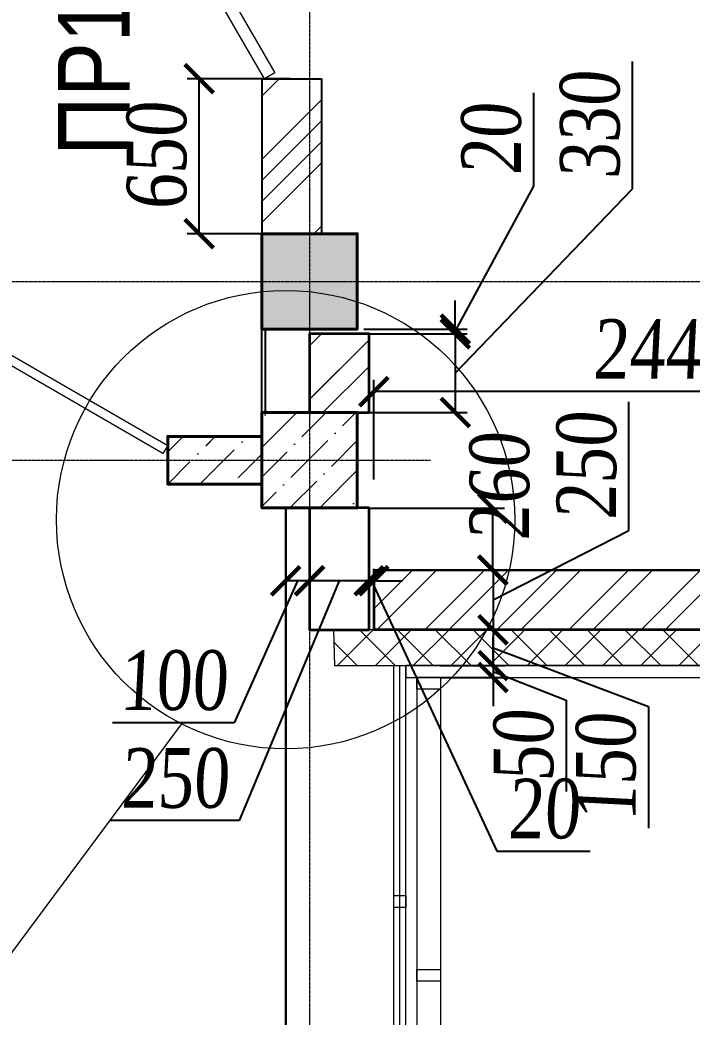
# Model space of a CAD drawing. Header units: inches. Extents: x -407541 to 6688123, y -998590 to 1205599.
# Drawn here: x 97189 to 100008, y 216053 to 220234 of the extents above; entities that cross this region are included whole.
import ezdxf

# ---------------------------------------------------------------- set-up
doc = ezdxf.new("R2010")
doc.units = ezdxf.units.IN
doc.header["$MEASUREMENT"] = 0
doc.linetypes.add('ACAD_ISO04W100', pattern=[30, 24, -3, 0, -3])
for name, color, linetype, lineweight in [('ВЕНТ фасад', 230, 'Continuous', 9), ('ВИТРАЖ', 145, 'Continuous', 9), ('двери', 123, 'Continuous', 13), ('КИРПИЧ', 30, 'Continuous', 35), ('МОНОЛИТ', 5, 'Continuous', 40), ('Оси', 254, 'ACAD_ISO04W100', 5), ('ПЕРЕГОРОДКА', 7, 'Continuous', 25), ('Перемычки', 21, 'Continuous', 13), ('размер внутр', 142, 'Continuous', 5), ('расстекловкаа', 155, 'Continuous', 5), ('Стенаgg', 7, 'Continuous', 13), ('Текст_узлы', 66, 'Continuous', 13), ('УТЕПЛИТЕЛЬ', 92, 'Continuous', 9), ('Цоколь', 21, 'Continuous', 30), ('Штриховка', 7, 'Continuous', 9), ('ШТРИХОВКА КИРПИЧ', 30, 'Continuous', 9), ('ШТРИХОВКА МОНОЛИТ', 5, 'Continuous', 15)]:
    doc.layers.add(name, color=color, linetype=linetype, lineweight=lineweight)
doc.styles.get("Standard").update_dxf_attribs({"font": 'arial.ttf'})
doc.styles.add('STYLE2', font='times.ttf', dxfattribs={"width": 0.8, "oblique": 3})
doc.dimstyles.new('vnytren', dxfattribs={"dimtxt": 250, "dimasz": 120, "dimexe": 50, "dimexo": 0, "dimgap": 50, "dimtad": 1, "dimdec": 0, "dimzin": 0, "dimdsep": 46, "dimtxsty": 'STYLE2', "dimblk": 'ARCHTICK', "dimcen": 0, "dimadec": 0, "dimazin": 0, "dimtfac": 1, "dimtdec": 0, "dimtmove": 1, "dimatfit": 2, "dimldrblk": 'DOT', "dimfxl": 1, "dimtolj": 1, "dimtzin": 0, "dimarcsym": 0})

# ---------------------------------------------------------------- blocks, each defined once
blk = doc.blocks.new('DOOR910')
at = {"layer": 'двери'}
for p, q in [((6780603.9, 859519.6), (6780503.9, 859519.6)), ((6780603.9, 858509.6), (6780503.9, 858509.6))]:
    blk.add_line(p, q, dxfattribs=at)
blk.add_lwpolyline([(6781108.9, 859384.3), (6781065.6, 859409.3), (6780560.6, 858534.6), (6780603.9, 858509.6)], close=True, dxfattribs=at)
blk.add_arc((6780628.9, 858602.9), 917, 58.4378, 91.5622, dxfattribs=at)
blk = doc.blocks.new('_ARCHTICK')
at = {"color": 0, "linetype": 'ByBlock', "const_width": 0.15}
blk.add_lwpolyline([(-0.5, -0.5), (0.5, 0.5)], dxfattribs=at)
blk = doc.blocks.new('*D1903')
at = {"layer": 'размер внутр', "color": 0, "lineweight": -2, "transparency": 16777216}
for p, q in [((99743.1, 218093.4), (99743.1, 218632.6)), ((99173.1, 217801.4), (99743.1, 218093.4)), ((98828.7, 217926.4), (99223.1, 217926.4)), ((99173.1, 217926.4), (99173.1, 217676.4)), ((98753.2, 217676.4), (99223.1, 217676.4))]:
    blk.add_line(p, q, dxfattribs=at)
at = {"layer": 'размер внутр', "color": 0, "lineweight": -2, "transparency": 16777216, "xscale": 120, "yscale": 120, "zscale": 120}
for p, rotation in [((99173.1, 217926.4), 90), ((99173.1, 217676.4), 270)]:
    blk.add_blockref('_ARCHTICK', p, dxfattribs=dict(at, rotation=rotation))
at = {"layer": 'размер внутр', "color": 0, "transparency": 16777216, "insert": (99565.9, 218363), "char_height": 250, "attachment_point": 5, "rotation": 90, "style": 'STYLE2'}
blk.add_mtext('\\A1;250', dxfattribs=at)
blk = doc.blocks.new('_Dot')
at = {"color": 0, "linetype": 'ByBlock', "lineweight": -2}
blk.add_line((-0.5, 0), (-1, 0), dxfattribs=at)
at = {"color": 0, "linetype": 'ByBlock', "const_width": 0.5}
blk.add_lwpolyline([(-0.25, 0, 1), (0.25, 0, 1)], format="xyb", close=True, dxfattribs=at)
blk = doc.blocks.new('*D1901')
at = {"layer": 'размер внутр', "color": 0, "lineweight": -2, "transparency": 16777216}
for p, q in [((98846.4, 217676.4), (99223.1, 217676.4)), ((99173.1, 217676.4), (99173.1, 217526.4)), ((99173.1, 217601.4), (99825, 217355.4)), ((98952.4, 217526.4), (99223.1, 217526.4)), ((99825, 217355.4), (99825, 216844.5))]:
    blk.add_line(p, q, dxfattribs=at)
at = {"layer": 'размер внутр', "color": 0, "lineweight": -2, "transparency": 16777216, "xscale": 120, "yscale": 120, "zscale": 120}
for p, rotation in [((99173.1, 217676.4), 90), ((99173.1, 217526.4), 270)]:
    blk.add_blockref('_ARCHTICK', p, dxfattribs=dict(at, rotation=rotation))
at = {"layer": 'размер внутр', "color": 0, "transparency": 16777216, "insert": (99647.8, 217099.9), "char_height": 250, "attachment_point": 5, "rotation": 90, "style": 'STYLE2'}
blk.add_mtext('\\A1;150', dxfattribs=at)
blk = doc.blocks.new('*D1902')
at = {"layer": 'размер внутр', "color": 0, "lineweight": -2, "transparency": 16777216}
for p, q in [((99173.1, 217526.4), (99173.1, 217646.4)), ((98952.4, 217526.4), (99223.1, 217526.4)), ((99173.1, 217526.4), (99173.1, 217476.4)), ((99173.1, 217526.4), (99173.1, 217476.4)), ((99173.1, 217501.4), (99479.4, 217381.7)), ((98956.8, 217476.4), (99223.1, 217476.4)), ((99173.1, 217476.4), (99173.1, 217356.4)), ((99479.4, 217381.7), (99479.4, 216997.7))]:
    blk.add_line(p, q, dxfattribs=at)
at = {"layer": 'размер внутр', "color": 0, "lineweight": -2, "transparency": 16777216, "xscale": 120, "yscale": 120, "zscale": 120}
for p, rotation in [((99173.1, 217526.4), 270), ((99173.1, 217476.4), 90)]:
    blk.add_blockref('_ARCHTICK', p, dxfattribs=dict(at, rotation=rotation))
at = {"layer": 'размер внутр', "color": 0, "transparency": 16777216, "insert": (99302.2, 217189.7), "char_height": 250, "attachment_point": 5, "rotation": 90, "style": 'STYLE2'}
blk.add_mtext('\\A1;50', dxfattribs=at)
blk = doc.blocks.new('*D2126')
at = {"layer": 'размер внутр', "color": 0, "lineweight": -2, "ltscale": 0.1, "transparency": 16777216}
for p, q in [((98672.9, 218306.8), (98672.9, 218724.9)), ((101112.9, 218301.5), (101112.9, 218724.9)), ((101112.9, 218674.9), (98672.9, 218674.9))]:
    blk.add_line(p, q, dxfattribs=at)
at = {"layer": 'размер внутр', "color": 0, "lineweight": -2, "ltscale": 0.1, "transparency": 16777216, "xscale": 120, "yscale": 120, "zscale": 120, "rotation": 180}
blk.add_blockref('_ARCHTICK', (98672.9, 218674.9), dxfattribs=at)
at = {"layer": 'размер внутр', "color": 0, "lineweight": -2, "ltscale": 0.1, "transparency": 16777216, "xscale": 120, "yscale": 120, "zscale": 120}
blk.add_blockref('_ARCHTICK', (101112.9, 218674.9), dxfattribs=at)
at = {"layer": 'размер внутр', "color": 0, "ltscale": 0.1, "transparency": 16777216, "insert": (99892.9, 218852), "char_height": 250, "attachment_point": 5, "style": 'STYLE2'}
blk.add_mtext('\\A1;2440', dxfattribs=at)
blk = doc.blocks.new('*D3184')
at = {"layer": 'размер внутр', "color": 0, "lineweight": -2, "ltscale": 0.1, "transparency": 16777216}
for p, q in [((98323.3, 219987.2), (97890.2, 219987.2)), ((97940.2, 219337.2), (97940.2, 219987.2)), ((98499.8, 219337.2), (97890.2, 219337.2))]:
    blk.add_line(p, q, dxfattribs=at)
at = {"layer": 'размер внутр', "color": 0, "lineweight": -2, "ltscale": 0.1, "transparency": 16777216, "xscale": 120, "yscale": 120, "zscale": 120}
for p, rotation in [((97940.2, 219987.2), 90), ((97940.2, 219337.2), 270)]:
    blk.add_blockref('_ARCHTICK', p, dxfattribs=dict(at, rotation=rotation))
at = {"layer": 'размер внутр', "color": 0, "ltscale": 0.1, "transparency": 16777216, "insert": (97763.1, 219662.2), "char_height": 250, "attachment_point": 5, "rotation": 90, "style": 'STYLE2'}
blk.add_mtext('\\A1;650', dxfattribs=at)
blk = doc.blocks.new('*D3297')
at = {"layer": 'размер внутр', "color": 0, "lineweight": -2, "ltscale": 0.1, "transparency": 16777216}
for p, q in [((99757.7, 219525.2), (99757.7, 220059)), ((99014.7, 218752.2), (99757.7, 219525.2)), ((98653, 218917.2), (99064.7, 218917.2)), ((99014.7, 218917.2), (99014.7, 218587.2)), ((98653.4, 218587.2), (99064.7, 218587.2))]:
    blk.add_line(p, q, dxfattribs=at)
at = {"layer": 'размер внутр', "color": 0, "lineweight": -2, "ltscale": 0.1, "transparency": 16777216, "xscale": 120, "yscale": 120, "zscale": 120}
for p, rotation in [((99014.7, 218917.2), 90), ((99014.7, 218587.2), 270)]:
    blk.add_blockref('_ARCHTICK', p, dxfattribs=dict(at, rotation=rotation))
at = {"layer": 'размер внутр', "color": 0, "ltscale": 0.1, "transparency": 16777216, "insert": (99580.5, 219792.1), "char_height": 250, "attachment_point": 5, "rotation": 90, "style": 'STYLE2'}
blk.add_mtext('\\A1;330', dxfattribs=at)
blk = doc.blocks.new('DVER 3(!)')
at = {"layer": 'двери'}
for points in [[(6389251.3, 630252.9), (6389147.3, 630312.9)], [(6389211.3, 630252.9), (6389211.3, 629352.9), (6389251.3, 629352.9), (6389251.3, 630252.9), (6389211.3, 630252.9)]]:
    blk.add_lwpolyline(points, dxfattribs=at)
blk.add_arc((6389287.3, 630412.1), 1061.9, 234.2253, 265.8938, dxfattribs=at)
blk = doc.blocks.new('*D3299')
at = {"layer": 'размер внутр', "color": 0, "lineweight": -2, "ltscale": 0.1, "transparency": 16777216}
for p, q in [((99344, 219537.1), (99344, 219928.6)), ((99014.7, 218927.2), (99344, 219537.1)), ((99014.7, 218937.2), (99014.7, 219057.2)), ((98631.7, 218937.2), (99064.7, 218937.2)), ((99014.7, 218937.2), (99014.7, 218917.2)), ((99014.7, 218937.2), (99014.7, 218917.2)), ((98631.7, 218917.2), (99064.7, 218917.2)), ((99014.7, 218917.2), (99014.7, 218797.2))]:
    blk.add_line(p, q, dxfattribs=at)
at = {"layer": 'размер внутр', "color": 0, "lineweight": -2, "ltscale": 0.1, "transparency": 16777216, "xscale": 120, "yscale": 120, "zscale": 120}
for p, rotation in [((99014.7, 218937.2), 270), ((99014.7, 218917.2), 90)]:
    blk.add_blockref('_ARCHTICK', p, dxfattribs=dict(at, rotation=rotation))
at = {"layer": 'размер внутр', "color": 0, "ltscale": 0.1, "transparency": 16777216, "insert": (99166.8, 219732.9), "char_height": 250, "attachment_point": 5, "rotation": 90, "style": 'STYLE2'}
blk.add_mtext('\\A1;20', dxfattribs=at)
blk = doc.blocks.new('*D3296')
at = {"layer": 'размер внутр', "color": 0, "lineweight": -2, "ltscale": 0.1, "transparency": 16777216}
for p, q in [((98653.8, 218186.2), (99221.3, 218186.2)), ((99171.3, 218186.2), (99171.3, 217926.4)), ((98674, 217926.4), (99221.3, 217926.4))]:
    blk.add_line(p, q, dxfattribs=at)
at = {"layer": 'размер внутр', "color": 0, "lineweight": -2, "ltscale": 0.1, "transparency": 16777216, "xscale": 120, "yscale": 120, "zscale": 120}
for p, rotation in [((99171.3, 218186.2), 90), ((99171.3, 217926.4), 270)]:
    blk.add_blockref('_ARCHTICK', p, dxfattribs=dict(at, rotation=rotation))
at = {"layer": 'размер внутр', "color": 0, "ltscale": 0.1, "transparency": 16777216, "insert": (99201, 218276.1), "char_height": 250, "attachment_point": 5, "rotation": 90, "style": 'STYLE2'}
blk.add_mtext('\\A1;260', dxfattribs=at)
blk = doc.blocks.new('PEREXOD1')
at = {"layer": 'Стенаgg'}
for p, q in [((16853.6, 217476.4), (16853.6, 191049.9)), ((16953.6, 217476.4), (16953.6, 191049.9))]:
    blk.add_line(p, q, dxfattribs=at)
at = {"layer": 'Штриховка'}
for points in [[(16953.6, 217477.3), (16853.6, 217477.3), (16853.6, 217427.3), (16953.6, 217427.3)], [(16953.6, 216252.6), (16853.6, 216252.6), (16853.6, 216202.6), (16953.6, 216202.6)]]:
    blk.add_lwpolyline(points, close=True, dxfattribs=at)
blk = doc.blocks.new('A$C30EB570C')
at = {"layer": 'расстекловкаа'}
blk.add_lwpolyline([(11774.9, 2633.8), (11824.9, 2633.8), (11824.9, 2583.8), (11774.9, 2583.8), (11774.9, 2633.8)], dxfattribs=at)
blk = doc.blocks.new('*D3707')
at = {"layer": 'размер внутр', "color": 0, "lineweight": -2, "ltscale": 0.1, "transparency": 16777216}
for p, q in [((98652.9, 217850.5), (98652.9, 217932)), ((98672.9, 217850.5), (98672.9, 217932)), ((98652.9, 217882), (98532.9, 217882)), ((98672.9, 217882), (98652.9, 217882)), ((98672.9, 217882), (98652.9, 217882)), ((98662.9, 217882), (99189.4, 216747.8)), ((98672.9, 217882), (98792.9, 217882)), ((99189.4, 216747.8), (99580.9, 216747.8))]:
    blk.add_line(p, q, dxfattribs=at)
at = {"layer": 'размер внутр', "color": 0, "lineweight": -2, "ltscale": 0.1, "transparency": 16777216, "xscale": 120, "yscale": 120, "zscale": 120}
blk.add_blockref('_ARCHTICK', (98652.9, 217882), dxfattribs=at)
at = {"layer": 'размер внутр', "color": 0, "lineweight": -2, "ltscale": 0.1, "transparency": 16777216, "xscale": 120, "yscale": 120, "zscale": 120, "rotation": 180}
blk.add_blockref('_ARCHTICK', (98672.9, 217882), dxfattribs=at)
at = {"layer": 'размер внутр', "color": 0, "ltscale": 0.1, "transparency": 16777216, "insert": (99385.2, 216925), "char_height": 250, "attachment_point": 5, "style": 'STYLE2'}
blk.add_mtext('\\A1;20', dxfattribs=at)
blk = doc.blocks.new('*D3717')
at = {"layer": 'размер внутр', "color": 0, "lineweight": -2, "transparency": 16777216}
for p, q in [((98403.2, 217926.4), (98403.2, 217832)), ((98652.9, 217931.8), (98652.9, 217832)), ((98528.1, 217882), (98107.8, 216876.2)), ((98652.9, 217882), (98403.2, 217882)), ((98107.8, 216876.2), (97568.6, 216876.2))]:
    blk.add_line(p, q, dxfattribs=at)
at = {"layer": 'размер внутр', "color": 0, "lineweight": -2, "transparency": 16777216, "xscale": 120, "yscale": 120, "zscale": 120, "rotation": 180}
blk.add_blockref('_ARCHTICK', (98403.2, 217882), dxfattribs=at)
at = {"layer": 'размер внутр', "color": 0, "lineweight": -2, "transparency": 16777216, "xscale": 120, "yscale": 120, "zscale": 120}
blk.add_blockref('_ARCHTICK', (98652.9, 217882), dxfattribs=at)
at = {"layer": 'размер внутр', "color": 0, "transparency": 16777216, "insert": (97838.2, 217053.3), "char_height": 250, "attachment_point": 5, "style": 'STYLE2'}
blk.add_mtext('\\A1;250', dxfattribs=at)
blk = doc.blocks.new('*D3718')
at = {"layer": 'размер внутр', "color": 0, "lineweight": -2, "transparency": 16777216}
for p, q in [((98303.1, 218172.9), (98303.1, 217831.8)), ((98403.2, 217931.6), (98403.2, 217831.8)), ((98353.2, 217881.8), (98087.5, 217286.1)), ((98403.2, 217881.8), (98303.1, 217881.8)), ((98087.5, 217286.1), (97576.6, 217286.1))]:
    blk.add_line(p, q, dxfattribs=at)
at = {"layer": 'размер внутр', "color": 0, "lineweight": -2, "transparency": 16777216, "xscale": 120, "yscale": 120, "zscale": 120, "rotation": 180}
blk.add_blockref('_ARCHTICK', (98303.1, 217881.8), dxfattribs=at)
at = {"layer": 'размер внутр', "color": 0, "lineweight": -2, "transparency": 16777216, "xscale": 120, "yscale": 120, "zscale": 120}
blk.add_blockref('_ARCHTICK', (98403.2, 217881.8), dxfattribs=at)
at = {"layer": 'размер внутр', "color": 0, "transparency": 16777216, "insert": (97832, 217463.3), "char_height": 250, "attachment_point": 5, "style": 'STYLE2'}
blk.add_mtext('\\A1;100', dxfattribs=at)

msp = doc.modelspace()

# ---------------------------------------------------------------- hatches: boundary and pattern name
at = {"layer": 'УТЕПЛИТЕЛЬ'}
h = msp.add_hatch(dxfattribs=at)
h.set_pattern_fill('ANSI37', color=256, scale=900, style=0)
h.paths.add_polyline_path([(101118.9, 217676.4), (98503.4, 217676.4), (98507.5, 217526.4), (101118.9, 217526.4)])
at = {"layer": 'Штриховка'}
h = msp.add_hatch(dxfattribs=at)
h.set_pattern_fill('ANSI35', color=256, scale=25, style=0)
h.set_pattern_definition([(45, (-6764080.43, -624333.35), (-112.2532015, 112.2532015), []), (45, (-6763968.18, -624333.35), (-112.2532015, 112.2532015), [198.4375, -39.6875, 0, -39.6875])])
h.paths.add_polyline_path([(17203.4, 266637), (17603.4, 266637), (17603.4, 266237), (17203.4, 266237)])
h.paths.add_polyline_path([(20203.4, 266637), (20603.4, 266637), (20603.4, 266237), (20203.4, 266237)])
h.paths.add_polyline_path([(24073.4, 266637), (24473.4, 266637), (24473.4, 266237), (24073.4, 266237)])
h.paths.add_polyline_path([(17203.4, 261137), (17603.4, 261137), (17603.4, 260737), (17203.4, 260737)])
h.paths.add_polyline_path([(17203.4, 252637), (17603.4, 252637), (17603.4, 252237), (17203.4, 252237)])
h.paths.add_polyline_path([(17203.4, 249137), (17603.4, 249137), (17603.4, 248737), (17203.4, 248737)])
h.paths.add_polyline_path([(17203.4, 243137), (17603.4, 243137), (17603.4, 242737), (17203.4, 242737)])
h.paths.add_polyline_path([(17203.4, 237137), (17603.4, 237137), (17603.4, 236737), (17203.4, 236737)])
h.paths.add_polyline_path([(20203.4, 231137), (20603.4, 231137), (20603.4, 230737), (20203.4, 230737)])
h.paths.add_polyline_path([(20203.4, 237137), (20603.4, 237137), (20603.4, 236737), (20203.4, 236737)])
h.paths.add_polyline_path([(20203.4, 243137), (20603.4, 243137), (20603.4, 242737), (20203.4, 242737)])
h.paths.add_polyline_path([(20203.4, 249137), (20603.4, 249137), (20603.4, 248737), (20203.4, 248737)])
h.paths.add_polyline_path([(20203.4, 228037), (20603.4, 228037), (20603.4, 227637), (20203.4, 227637)])
h.paths.add_polyline_path([(20203.4, 219337), (20603.4, 219337), (20603.4, 218937), (20203.4, 218937)])
h.paths.add_polyline_path([(24703.4, 258237), (25103.4, 258237), (25103.4, 257837), (24703.4, 257837)])
h.paths.add_polyline_path([(30703.4, 263637), (31103.4, 263637), (31103.4, 263237), (30703.4, 263237)])
h.paths.add_polyline_path([(30703.4, 258237), (31103.4, 258237), (31103.4, 257837), (30703.4, 257837)])
h.paths.add_polyline_path([(36703.4, 263637), (37103.4, 263637), (37103.4, 263237), (36703.4, 263237)])
h.paths.add_polyline_path([(36703.4, 258237), (37103.4, 258237), (37103.4, 257837), (36703.4, 257837)])
h.paths.add_polyline_path([(42703.4, 263637), (43103.4, 263637), (43103.4, 263237), (42703.4, 263237)])
h.paths.add_polyline_path([(42703.4, 258237), (43103.4, 258237), (43103.4, 257837), (42703.4, 257837)])
h.paths.add_polyline_path([(48703.4, 258237), (49103.4, 258237), (49103.4, 257837), (48703.4, 257837)])
h.paths.add_polyline_path([(54703.4, 263637), (55103.4, 263637), (55103.4, 263237), (54703.4, 263237)])
h.paths.add_polyline_path([(54703.4, 258237), (55103.4, 258237), (55103.4, 257837), (54703.4, 257837)])
h.paths.add_polyline_path([(60703.4, 263637), (61103.4, 263637), (61103.4, 263237), (60703.4, 263237)])
h.paths.add_polyline_path([(60703.4, 258237), (61103.4, 258237), (61103.4, 257837), (60703.4, 257837)])
h.paths.add_polyline_path([(66703.4, 263637), (67103.4, 263637), (67103.4, 263237), (66703.4, 263237)])
h.paths.add_polyline_path([(66703.4, 258237), (67103.4, 258237), (67103.4, 257837), (66703.4, 257837)])
h.paths.add_polyline_path([(72703.4, 258237), (73103.4, 258237), (73103.4, 257837), (72703.4, 257837)])
h.paths.add_polyline_path([(78703.4, 263637), (79103.4, 263637), (79103.4, 263237), (78703.4, 263237)])
h.paths.add_polyline_path([(78703.4, 258237), (79103.4, 258237), (79103.4, 257837), (78703.4, 257837)])
h.paths.add_polyline_path([(84703.4, 263637), (85103.4, 263637), (85103.4, 263237), (84703.4, 263237)])
h.paths.add_polyline_path([(84703.4, 258237), (85103.4, 258237), (85103.4, 257837), (84703.4, 257837)])
h.paths.add_polyline_path([(90703.4, 258237), (91103.4, 258237), (91103.4, 257837), (90703.4, 257837)])
h.paths.add_polyline_path([(30703.4, 272037), (31103.4, 272037), (31103.4, 271637), (30703.4, 271637)])
h.paths.add_polyline_path([(36703.4, 272037), (37103.4, 272037), (37103.4, 271637), (36703.4, 271637)])
h.paths.add_polyline_path([(42703.4, 272037), (43103.4, 272037), (43103.4, 271637), (42703.4, 271637)])
h.paths.add_polyline_path([(54703.4, 272037), (55103.4, 272037), (55103.4, 271637), (54703.4, 271637)])
h.paths.add_polyline_path([(60703.4, 272037), (61103.4, 272037), (61103.4, 271637), (60703.4, 271637)])
h.paths.add_polyline_path([(66703.4, 272037), (67103.4, 272037), (67103.4, 271637), (66703.4, 271637)])
h.paths.add_polyline_path([(78703.4, 272037), (79103.4, 272037), (79103.4, 271637), (78703.4, 271637)])
h.paths.add_polyline_path([(84703.4, 272037), (85103.4, 272037), (85103.4, 271637), (84703.4, 271637)])
h.paths.add_polyline_path([(91333.4, 266637), (91733.4, 266637), (91733.4, 266237), (91333.4, 266237)])
h.paths.add_polyline_path([(95203.4, 266637), (95603.4, 266637), (95603.4, 266237), (95203.4, 266237)])
h.paths.add_polyline_path([(91333.4, 261137), (91733.4, 261137), (91733.4, 260737), (91333.4, 260737)])
h.paths.add_polyline_path([(95203.4, 261137), (95603.4, 261137), (95603.4, 260737), (95203.4, 260737)])
h.paths.add_polyline_path([(17203.4, 219337), (17603.4, 219337), (17603.4, 218937), (17203.4, 218937)])
h.paths.add_polyline_path([(12103.4, 219337), (12503.4, 219337), (12503.4, 218937), (12103.4, 218937)])
h.paths.add_polyline_path([(8503.4, 222937), (8903.4, 222937), (8903.4, 222537), (8503.4, 222537)])
h.paths.add_polyline_path([(8503.4, 228037), (8903.4, 228037), (8903.4, 227637), (8503.4, 227637)])
h.paths.add_polyline_path([(10603.4, 237137), (11003.4, 237137), (11003.4, 236737), (10603.4, 236737)])
h.paths.add_polyline_path([(10603.4, 243137), (11003.4, 243137), (11003.4, 242737), (10603.4, 242737)])
h.paths.add_polyline_path([(10603.4, 249137), (11003.4, 249137), (11003.4, 248737), (10603.4, 248737)])
h.paths.add_polyline_path([(26803.4, 237137), (27203.4, 237137), (27203.4, 236737), (26803.4, 236737)])
h.paths.add_polyline_path([(26803.4, 243137), (27203.4, 243137), (27203.4, 242737), (26803.4, 242737)])
h.paths.add_polyline_path([(26803.4, 249137), (27203.4, 249137), (27203.4, 248737), (26803.4, 248737)])
h.paths.add_polyline_path([(25303.4, 219337), (25703.4, 219337), (25703.4, 218937), (25303.4, 218937)])
h.paths.add_polyline_path([(28903.4, 222937), (29303.4, 222937), (29303.4, 222537), (28903.4, 222537)])
h.paths.add_polyline_path([(28903.4, 228037), (29303.4, 228037), (29303.4, 227637), (28903.4, 227637)])
h.paths.add_polyline_path([(26803.4, 231137), (27203.4, 231137), (27203.4, 230737), (26803.4, 230737)])
h.paths.add_polyline_path([(26803.4, 228037), (27203.4, 228037), (27203.4, 227637), (26803.4, 227637)])
h.paths.add_polyline_path([(95203.4, 243137), (95603.4, 243137), (95603.4, 242737), (95203.4, 242737)])
h.paths.add_polyline_path([(95203.4, 237137), (95603.4, 237137), (95603.4, 236737), (95203.4, 236737)])
h.paths.add_polyline_path([(98203.4, 231137), (98603.4, 231137), (98603.4, 230737), (98203.4, 230737)])
h.paths.add_polyline_path([(98203.4, 237137), (98603.4, 237137), (98603.4, 236737), (98203.4, 236737)])
h.paths.add_polyline_path([(98203.4, 243137), (98603.4, 243137), (98603.4, 242737), (98203.4, 242737)])
h.paths.add_polyline_path([(98203.4, 249137), (98603.4, 249137), (98603.4, 248737), (98203.4, 248737)])
h.paths.add_polyline_path([(98203.4, 222937), (98603.4, 222937), (98603.4, 222537), (98203.4, 222537)])
h.paths.add_polyline_path([(98203.4, 219337), (98603.4, 219337), (98603.4, 218937), (98203.4, 218937)])
h.paths.add_polyline_path([(95203.4, 222937), (95603.4, 222937), (95603.4, 222537), (95203.4, 222537)])
h.paths.add_polyline_path([(95203.4, 219337), (95603.4, 219337), (95603.4, 218937), (95203.4, 218937)])
h.paths.add_polyline_path([(90103.4, 219337), (90503.4, 219337), (90503.4, 218937), (90103.4, 218937)])
h.paths.add_polyline_path([(86503.4, 222937), (86903.4, 222937), (86903.4, 222537), (86503.4, 222537)])
h.paths.add_polyline_path([(86503.4, 228037), (86903.4, 228037), (86903.4, 227637), (86503.4, 227637)])
h.paths.add_polyline_path([(88603.4, 237137), (89003.4, 237137), (89003.4, 236737), (88603.4, 236737)])
h.paths.add_polyline_path([(88603.4, 243137), (89003.4, 243137), (89003.4, 242737), (88603.4, 242737)])
h.paths.add_polyline_path([(104803.4, 237137), (105203.4, 237137), (105203.4, 236737), (104803.4, 236737)])
h.paths.add_polyline_path([(104803.4, 243137), (105203.4, 243137), (105203.4, 242737), (104803.4, 242737)])
h.paths.add_polyline_path([(104803.4, 249137), (105203.4, 249137), (105203.4, 248737), (104803.4, 248737)])
h.paths.add_polyline_path([(103303.4, 219337), (103703.4, 219337), (103703.4, 218937), (103303.4, 218937)])
h.paths.add_polyline_path([(106903.4, 222937), (107303.4, 222937), (107303.4, 222537), (106903.4, 222537)])
h.paths.add_polyline_path([(104803.4, 231137), (105203.4, 231137), (105203.4, 230737), (104803.4, 230737)])
h.paths.add_polyline_path([(176603.4, 266637), (176203.4, 266637), (176203.4, 266237), (176603.4, 266237)])
h.paths.add_polyline_path([(173603.4, 266637), (173203.4, 266637), (173203.4, 266237), (173603.4, 266237)])
h.paths.add_polyline_path([(169733.4, 266637), (169333.4, 266637), (169333.4, 266237), (169733.4, 266237)])
h.paths.add_polyline_path([(176603.4, 261137), (176203.4, 261137), (176203.4, 260737), (176603.4, 260737)])
h.paths.add_polyline_path([(176603.4, 252637), (176203.4, 252637), (176203.4, 252237), (176603.4, 252237)])
h.paths.add_polyline_path([(176603.4, 249137), (176203.4, 249137), (176203.4, 248737), (176603.4, 248737)])
h.paths.add_polyline_path([(176603.4, 243137), (176203.4, 243137), (176203.4, 242737), (176603.4, 242737)])
h.paths.add_polyline_path([(176603.4, 237137), (176203.4, 237137), (176203.4, 236737), (176603.4, 236737)])
h.paths.add_polyline_path([(173603.4, 231137), (173203.4, 231137), (173203.4, 230737), (173603.4, 230737)])
h.paths.add_polyline_path([(173603.4, 237137), (173203.4, 237137), (173203.4, 236737), (173603.4, 236737)])
h.paths.add_polyline_path([(173603.4, 243137), (173203.4, 243137), (173203.4, 242737), (173603.4, 242737)])
h.paths.add_polyline_path([(173603.4, 249137), (173203.4, 249137), (173203.4, 248737), (173603.4, 248737)])
h.paths.add_polyline_path([(173603.4, 228037), (173203.4, 228037), (173203.4, 227637), (173603.4, 227637)])
h.paths.add_polyline_path([(173603.4, 222937), (173203.4, 222937), (173203.4, 222537), (173603.4, 222537)])
h.paths.add_polyline_path([(173603.4, 219337), (173203.4, 219337), (173203.4, 218937), (173603.4, 218937)])
h.paths.add_polyline_path([(169103.4, 258237), (168703.4, 258237), (168703.4, 257837), (169103.4, 257837)])
h.paths.add_polyline_path([(163103.4, 263637), (162703.4, 263637), (162703.4, 263237), (163103.4, 263237)])
h.paths.add_polyline_path([(163103.4, 258237), (162703.4, 258237), (162703.4, 257837), (163103.4, 257837)])
h.paths.add_polyline_path([(157103.4, 263637), (156703.4, 263637), (156703.4, 263237), (157103.4, 263237)])
h.paths.add_polyline_path([(157103.4, 258237), (156703.4, 258237), (156703.4, 257837), (157103.4, 257837)])
h.paths.add_polyline_path([(151103.4, 263637), (150703.4, 263637), (150703.4, 263237), (151103.4, 263237)])
h.paths.add_polyline_path([(151103.4, 258237), (150703.4, 258237), (150703.4, 257837), (151103.4, 257837)])
h.paths.add_polyline_path([(145103.4, 258237), (144703.4, 258237), (144703.4, 257837), (145103.4, 257837)])
h.paths.add_polyline_path([(139103.4, 263637), (138703.4, 263637), (138703.4, 263237), (139103.4, 263237)])
h.paths.add_polyline_path([(139103.4, 258237), (138703.4, 258237), (138703.4, 257837), (139103.4, 257837)])
h.paths.add_polyline_path([(133103.4, 263637), (132703.4, 263637), (132703.4, 263237), (133103.4, 263237)])
h.paths.add_polyline_path([(133103.4, 258237), (132703.4, 258237), (132703.4, 257837), (133103.4, 257837)])
h.paths.add_polyline_path([(127103.4, 263637), (126703.4, 263637), (126703.4, 263237), (127103.4, 263237)])
h.paths.add_polyline_path([(127103.4, 258237), (126703.4, 258237), (126703.4, 257837), (127103.4, 257837)])
h.paths.add_polyline_path([(121103.4, 258237), (120703.4, 258237), (120703.4, 257837), (121103.4, 257837)])
h.paths.add_polyline_path([(115103.4, 263637), (114703.4, 263637), (114703.4, 263237), (115103.4, 263237)])
h.paths.add_polyline_path([(115103.4, 258237), (114703.4, 258237), (114703.4, 257837), (115103.4, 257837)])
h.paths.add_polyline_path([(109103.4, 263637), (108703.4, 263637), (108703.4, 263237), (109103.4, 263237)])
h.paths.add_polyline_path([(109103.4, 258237), (108703.4, 258237), (108703.4, 257837), (109103.4, 257837)])
h.paths.add_polyline_path([(103103.4, 258237), (102703.4, 258237), (102703.4, 257837), (103103.4, 257837)])
h.paths.add_polyline_path([(163103.4, 272037), (162703.4, 272037), (162703.4, 271637), (163103.4, 271637)])
h.paths.add_polyline_path([(157103.4, 272037), (156703.4, 272037), (156703.4, 271637), (157103.4, 271637)])
h.paths.add_polyline_path([(151103.4, 272037), (150703.4, 272037), (150703.4, 271637), (151103.4, 271637)])
h.paths.add_polyline_path([(139103.4, 272037), (138703.4, 272037), (138703.4, 271637), (139103.4, 271637)])
h.paths.add_polyline_path([(133103.4, 272037), (132703.4, 272037), (132703.4, 271637), (133103.4, 271637)])
h.paths.add_polyline_path([(127103.4, 272037), (126703.4, 272037), (126703.4, 271637), (127103.4, 271637)])
h.paths.add_polyline_path([(115103.4, 272037), (114703.4, 272037), (114703.4, 271637), (115103.4, 271637)])
h.paths.add_polyline_path([(109103.4, 272037), (108703.4, 272037), (108703.4, 271637), (109103.4, 271637)])
h.paths.add_polyline_path([(102473.4, 266637), (102073.4, 266637), (102073.4, 266237), (102473.4, 266237)])
h.paths.add_polyline_path([(98603.4, 266637), (98203.4, 266637), (98203.4, 266237), (98603.4, 266237)])
h.paths.add_polyline_path([(176603.4, 222937), (176203.4, 222937), (176203.4, 222537), (176603.4, 222537)])
h.paths.add_polyline_path([(176603.4, 219337), (176203.4, 219337), (176203.4, 218937), (176603.4, 218937)])
h.paths.add_polyline_path([(181703.4, 219337), (181303.4, 219337), (181303.4, 218937), (181703.4, 218937)])
h.paths.add_polyline_path([(185303.4, 222937), (184903.4, 222937), (184903.4, 222537), (185303.4, 222537)])
h.paths.add_polyline_path([(185303.4, 228037), (184903.4, 228037), (184903.4, 227637), (185303.4, 227637)])
h.paths.add_polyline_path([(183203.4, 237137), (182803.4, 237137), (182803.4, 236737), (183203.4, 236737)])
h.paths.add_polyline_path([(183203.4, 243137), (182803.4, 243137), (182803.4, 242737), (183203.4, 242737)])
h.paths.add_polyline_path([(183203.4, 249137), (182803.4, 249137), (182803.4, 248737), (183203.4, 248737)])
h.paths.add_polyline_path([(167003.4, 237137), (166603.4, 237137), (166603.4, 236737), (167003.4, 236737)])
h.paths.add_polyline_path([(167003.4, 243137), (166603.4, 243137), (166603.4, 242737), (167003.4, 242737)])
h.paths.add_polyline_path([(167003.4, 249137), (166603.4, 249137), (166603.4, 248737), (167003.4, 248737)])
h.paths.add_polyline_path([(168503.4, 219337), (168103.4, 219337), (168103.4, 218937), (168503.4, 218937)])
h.paths.add_polyline_path([(164903.4, 222937), (164503.4, 222937), (164503.4, 222537), (164903.4, 222537)])
h.paths.add_polyline_path([(164903.4, 228037), (164503.4, 228037), (164503.4, 227637), (164903.4, 227637)])
h.paths.add_polyline_path([(167003.4, 231137), (166603.4, 231137), (166603.4, 230737), (167003.4, 230737)])
h.paths.add_polyline_path([(167003.4, 228037), (166603.4, 228037), (166603.4, 227637), (167003.4, 227637)])
h.paths.add_polyline_path([(91333.4, 258237), (91733.4, 258237), (91733.4, 257837), (91333.4, 257837)])
h.paths.add_polyline_path([(95203.4, 258237), (95603.4, 258237), (95603.4, 257837), (95203.4, 257837)])
h.paths.add_polyline_path([(180703.4, 261137), (180303.4, 261137), (180303.4, 260737), (180703.4, 260737)])
h.paths.add_polyline_path([(180703.4, 252637), (180303.4, 252637), (180303.4, 252237), (180703.4, 252237)])
h.paths.add_polyline_path([(13103.4, 261137), (13503.4, 261137), (13503.4, 260737), (13103.4, 260737)])
h.paths.add_polyline_path([(13103.4, 252637), (13503.4, 252637), (13503.4, 252237), (13103.4, 252237)])
h.paths.add_polyline_path([(17203.4, 258237), (17603.4, 258237), (17603.4, 257837), (17203.4, 257837)])
h.paths.add_polyline_path([(13103.4, 258237), (13503.4, 258237), (13503.4, 257837), (13103.4, 257837)])
h.paths.add_polyline_path([(176603.4, 258237), (176203.4, 258237), (176203.4, 257837), (176603.4, 257837)])
h.paths.add_polyline_path([(180703.4, 258237), (180303.4, 258237), (180303.4, 257837), (180703.4, 257837)])
h.paths.add_polyline_path([(98203.4, 228037), (98603.4, 228037), (98603.4, 227637), (98203.4, 227637)])
h.paths.add_polyline_path([(104803.4, 228037), (105203.4, 228037), (105203.4, 227637), (104803.4, 227637)])
h.paths.add_polyline_path([(106903.4, 228037), (107303.4, 228037), (107303.4, 227637), (106903.4, 227637)])
h.paths.add_polyline_path([(17603.4, 222922), (17203.4, 222922), (17203.4, 222537), (17603.4, 222537)])
h.paths.add_polyline_path([(20603.4, 222922), (20203.4, 222922), (20203.4, 222537), (20603.4, 222537)])
h = msp.add_hatch(dxfattribs=at)
h.set_pattern_fill('ANSI32', color=256, scale=25, style=0)
h.set_pattern_definition([(45, (-6240339.38, 1660731.06), (-168.379802, 168.379802), []), (45, (-6240227.13, 1660731.06), (-168.379802, 168.379802), [])])
h.paths.add_polyline_path([(98402.9, 218587.2), (98652.9, 218587.2), (98652.9, 218917.2), (98402.9, 218917.2)])
h = msp.add_hatch(dxfattribs=at)
h.set_pattern_fill('ANSI32', color=256, scale=25, style=0)
h.set_pattern_definition([(45, (-6240339.38, 1660731.06), (-168.379802, 168.379802), []), (45, (-6240227.13, 1660731.06), (-168.379802, 168.379802), [])])
h.paths.add_polyline_path([(98403.4, 218587.2), (98653.4, 218587.2), (98652.9, 218917.2), (98402.9, 218917.2)])
h = msp.add_hatch(dxfattribs=at)
h.set_pattern_fill('ANSI36', color=256, scale=700, style=0)
h.set_pattern_definition([(45, (77999.91, -3e-10), (46.403883, 170.14757), [218.75, -43.75, 0, -43.75])])
h.paths.add_polyline_path([(98203.3, 218587.2), (98603.3, 218587.2), (98603.3, 218187.2), (98203.3, 218187.2)])
h = msp.add_hatch(dxfattribs=at)
h.set_pattern_fill('ANSI36', color=256, scale=700, style=0)
h.set_pattern_definition([(45, (78000, 0), (46.403883, 170.14757), [218.75, -43.75, 0, -43.75])])
h.paths.add_polyline_path([(98203.4, 218587.2), (98603.4, 218587.2), (98603.4, 218187.2), (98203.4, 218187.2)])
h = msp.add_hatch(dxfattribs=at)
h.set_pattern_fill('ANSI32', color=256, scale=570, style=0)
h.set_pattern_definition([(45, (78000, 0), (-151.14407, 151.14407), []), (45, (78100.76, 0), (-151.14407, 151.14407), [])])
h.paths.add_polyline_path([(101119.1, 217926.4), (98672.9, 217926.4), (98672.7, 217676.4), (101119.1, 217676.4)])
at = {"layer": 'ШТРИХОВКА КИРПИЧ', "ltscale": 0.1}
h = msp.add_hatch(dxfattribs=at)
h.set_pattern_fill('ANSI34', color=256, scale=500, style=0)
h.paths.add_polyline_path([(98196.7, 220997.5, -0.004642), (98213.7, 220997.2), (98313.7, 220997.2), (98313.7, 220997.2), (98453.3, 220997.2), (98453.3, 222537.2), (98199.5, 222537.2)])
h.paths.add_polyline_path([(98203.4, 219337.2), (98453.3, 219337.2), (98453.3, 219987.2), (98203.2, 219987.2)])
at = {"layer": 'ШТРИХОВКА МОНОЛИТ'}
h = msp.add_hatch(dxfattribs=at)
h.set_pattern_fill('ANSI36', color=256, scale=30, style=0)
h.set_pattern_definition([(45, (-6399588.88, 1660739.05), (50.5139407, 185.2177825), [238.125, -47.625, 0, -47.625])])
h.paths.add_polyline_path([(95998.9, 218487.2), (95603.3, 218487.2), (95603.3, 218287.2), (95998.9, 218287.2)])
h.paths.add_polyline_path([(98203.3, 218487.2), (97808.3, 218487.2), (97808.3, 218287.2), (98203.3, 218287.2)])
h = msp.add_hatch(dxfattribs=at)
h.set_pattern_fill('ANSI36', color=256, scale=30, style=0)
h.set_pattern_definition([(45, (-6399588.77, 1660739.05), (50.5139407, 185.2177825), [238.125, -47.625, 0, -47.625])])
h.paths.add_polyline_path([(95999, 218487.2), (95603.4, 218487.2), (95603.4, 218287.2), (95999, 218287.2)])
h.paths.add_polyline_path([(98203.4, 218487.2), (97808.4, 218487.2), (97808.4, 218287.2), (98203.4, 218287.2)])

# ---------------------------------------------------------------- linework, layer by layer
at = {"layer": 'ВЕНТ фасад'}
msp.add_lwpolyline([(101118.9, 217526.4), (98807.5, 217526.4), (98807.5, 217476.4), (101118.9, 217476.4)], close=True, dxfattribs=at)
at = {"layer": 'ВИТРАЖ', "ltscale": 0.1}
for p, q in [((98757.5, 191049.9), (98757.5, 217526.4)), ((98782.5, 191049.9), (98782.5, 217526.4)), ((98807.5, 191049.9), (98807.5, 217526.4))]:
    msp.add_line(p, q, dxfattribs=at)
at = {"layer": 'КИРПИЧ'}
msp.add_line((98673.4, 217927.4), (98673.4, 217676.4), dxfattribs=at)
for points in [[(98402.9, 218587.2), (98652.9, 218587.2), (98652.9, 218917.2), (98402.9, 218917.2)], [(98403.4, 218587.2), (98653.4, 218587.2), (98652.9, 218917.2), (98402.9, 218917.2)], [(98652.9, 218187.4), (98403.2, 218187.2), (98403.2, 217676.4), (98652.9, 217676.4)]]:
    msp.add_lwpolyline(points, close=True, dxfattribs=at)
msp.add_lwpolyline([(98672.9, 217927.4), (101118.9, 217926.4), (101118.9, 217676.4), (98673.4, 217676.4)], dxfattribs=at)
at = {"layer": 'МОНОЛИТ'}
for points in [[(98203.4, 219337.2), (98603.4, 219337.2), (98603.4, 218937.2), (98203.4, 218937.2)], [(98203.3, 218587.2), (98603.3, 218587.2), (98603.3, 218187.2), (98203.3, 218187.2)], [(98203.4, 218587.2), (98603.4, 218587.2), (98603.4, 218187.2), (98203.4, 218187.2)]]:
    msp.add_lwpolyline(points, close=True, dxfattribs=at)
for points in [[(98203.3, 218487.2), (97808.3, 218487.2), (97808.3, 218287.2), (98203.3, 218287.2)], [(98203.4, 218487.2), (97808.4, 218487.2), (97808.4, 218287.2), (98203.4, 218287.2)]]:
    msp.add_lwpolyline(points, dxfattribs=at)
at = {"layer": 'Оси', "ltscale": 0.3}
for p, q in [((98403.4, 278737.2), (98403.4, 186893.5)), ((79518.3, 219137.2), (114285.8, 219137.2)), ((94946.1, 218387.2), (98910.2, 218387.2))]:
    msp.add_line(p, q, dxfattribs=at)
at = {"layer": 'ПЕРЕГОРОДКА', "ltscale": 0.1}
for p, q in [((98203.2, 219987.2), (98203.4, 219337.2)), ((98453.3, 219987.2), (98453.3, 219337.2)), ((98203.3, 218587.2), (98203.3, 219137.2)), ((98203.4, 218587.2), (98203.4, 218937.2)), ((98218.3, 218587.2), (98218.3, 218937.2)), ((98218.4, 218587.2), (98218.4, 218937.2))]:
    msp.add_line(p, q, dxfattribs=at)
at = {"layer": 'ПЕРЕГОРОДКА'}
msp.add_line((98203.2, 219987.2), (98453.3, 219987.2), dxfattribs=at)
at = {"layer": 'Текст_узлы', "ltscale": 0.1}
msp.add_lwpolyline([(97866.5, 217281.9), (97081.5, 216227.6), (94414.9, 216227.6)], dxfattribs=at)
msp.add_circle((98303, 218138.3), 961.3, dxfattribs=at)
at = {"layer": 'УТЕПЛИТЕЛЬ', "ltscale": 0.1}
msp.add_lwpolyline([(101118.9, 217676.4), (98503.4, 217676.4), (98507.5, 217526.4), (101118.9, 217526.4)], close=True, dxfattribs=at)
at = {"layer": 'Цоколь', "ltscale": 0.1}
msp.add_lwpolyline([(98503.4, 218187.2), (98303.4, 218187.2), (98303.4, 213537.2), (98503.4, 213537.2)], dxfattribs=at)

# ---------------------------------------------------------------- block references
at = {"layer": 'двери', "xscale": -1}
msp.add_blockref('DOOR910', (6878817.6, -638522.4), dxfattribs=at)
for p, rotation in [((-3642632.4, -4999677.7), 240.0000000022155), ((-3642632.3, -4999677.7), 240.000000001998)]:
    msp.add_blockref('DVER 3(!)', p, dxfattribs=dict(at, rotation=rotation))
at = {"layer": 'Штриховка', "xscale": -1}
msp.add_blockref('PEREXOD1', (115806.8, 0), dxfattribs=at)
at = {"layer": 'Штриховка', "rotation": 90}
msp.add_blockref('A$C30EB570C', (101391.2, 204737.2), dxfattribs=at)

# ---------------------------------------------------------------- texts
at = {"layer": 'Перемычки', "width": 0.82}
msp.add_text('ПР10', height=300, rotation=89.9979, dxfattribs=at).set_placement((97648.2, 219664.1))

# ---------------------------------------------------------------- dimensions: what is measured, and where the dimension line sits
at = {"layer": 'размер внутр', "ltscale": 0.1}
dim = msp.add_linear_dim(base=(97940.2, 219987.2), p1=(98499.8, 219337.2), p2=(98323.3, 219987.2), angle=90, dimstyle='vnytren', dxfattribs=at)
dim.commit()
dim.dimension.update_dxf_attribs({"geometry": '*D3184', "text_midpoint": (97763.1, 219662.2)})
for base, p1, p2, picture, middle in [((99014.7, 218587.2), (98653, 218917.2), (98653.4, 218587.2), '*D3297', (99757.7, 219575.2)), ((99014.7, 218917.2), (98631.7, 218937.2), (98631.7, 218917.2), '*D3299', (99344, 219587.1)), ((99171.3, 217926.4), (98653.8, 218186.2), (98674, 217926.4), '*D3296', (99378.2, 218276.1))]:
    dim = msp.add_linear_dim(base=base, p1=p1, p2=p2, angle=90, dimstyle='vnytren', dxfattribs=at)
    dim.commit()
    dim.dimension.update_dxf_attribs({"geometry": picture, "text_midpoint": middle, "dimtype": 160})
dim = msp.add_linear_dim(base=(98672.9, 218674.9), p1=(101112.9, 218301.5), p2=(98672.9, 218306.8), dimstyle='vnytren', dxfattribs=at)
dim.commit()
dim.dimension.update_dxf_attribs({"geometry": '*D2126', "text_midpoint": (99892.9, 218852)})
at = {"layer": 'размер внутр'}
for base, p1, p2, picture, middle in [((99173.1, 217676.4), (98828.7, 217926.4), (98753.2, 217676.4), '*D1903', (99743.1, 218143.4)), ((99173.1, 217526.4), (98846.4, 217676.4), (98952.4, 217526.4), '*D1901', (99825, 217305.4)), ((99173.1, 217476.4), (98952.4, 217526.4), (98956.8, 217476.4), '*D1902', (99479.4, 217331.7))]:
    dim = msp.add_linear_dim(base=base, p1=p1, p2=p2, angle=90, dimstyle='vnytren', dxfattribs=at)
    dim.commit()
    dim.dimension.update_dxf_attribs({"geometry": picture, "text_midpoint": middle, "dimtype": 160})
for base, p1, p2, picture, middle in [((98303.1, 217881.8), (98403.2, 217931.6), (98303.1, 218172.9), '*D3718', (98037.5, 217286.1)), ((98403.2, 217882), (98652.9, 217931.8), (98403.2, 217926.4), '*D3717', (98057.8, 216876.2))]:
    dim = msp.add_linear_dim(base=base, p1=p1, p2=p2, dimstyle='vnytren', dxfattribs=at)
    dim.commit()
    dim.dimension.update_dxf_attribs({"geometry": picture, "text_midpoint": middle, "dimtype": 160})
at = {"layer": 'размер внутр', "ltscale": 0.1}
dim = msp.add_linear_dim(base=(98652.9, 217882), p1=(98672.9, 217850.5), p2=(98652.9, 217850.5), dimstyle='vnytren', dxfattribs=at)
dim.commit()
dim.dimension.update_dxf_attribs({"geometry": '*D3707', "text_midpoint": (99239.4, 216747.8), "dimtype": 160})

doc.saveas('drawing.dxf')
